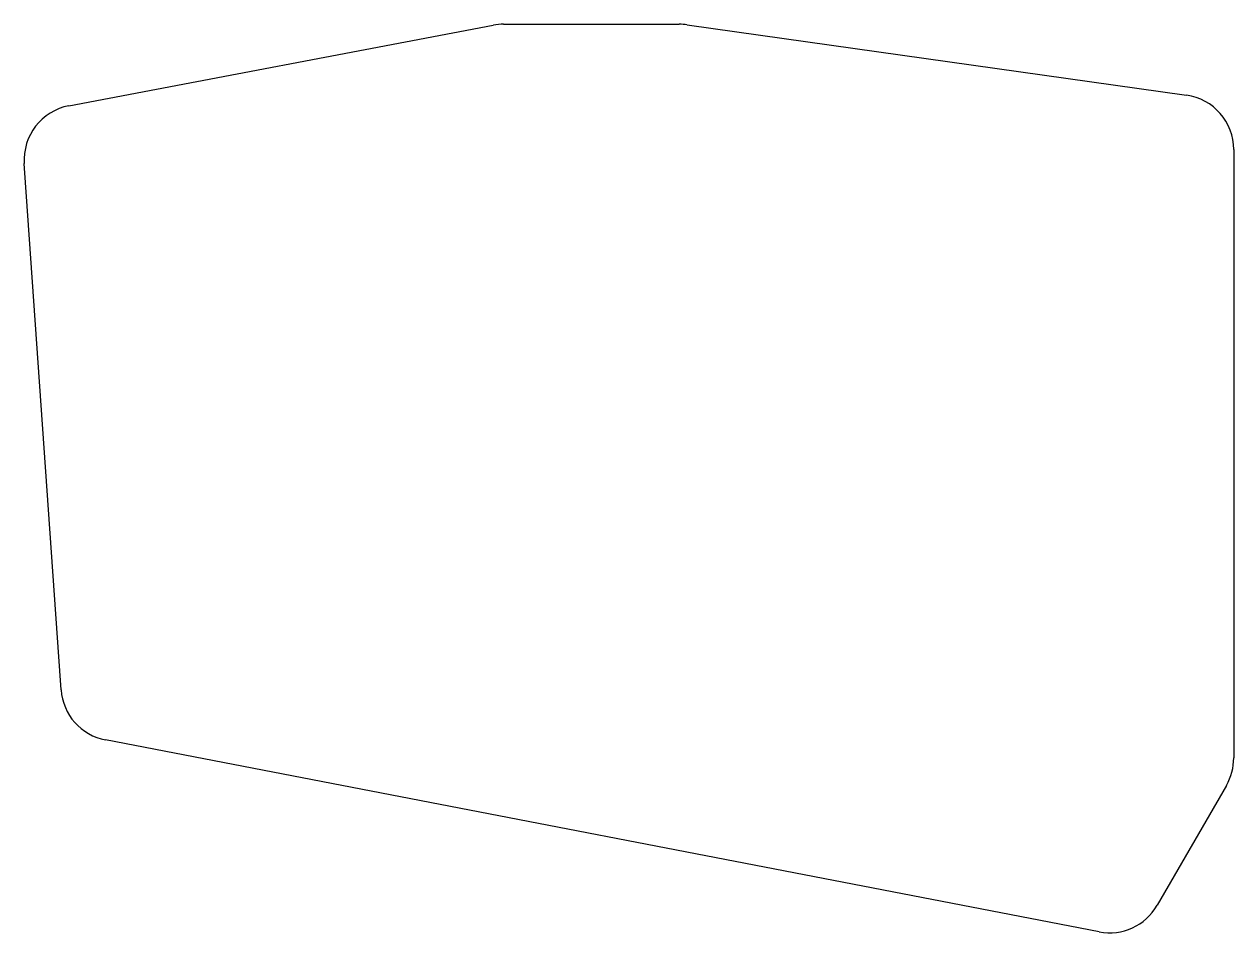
# Model space of a CAD drawing. Header units: millimetres. Extents: x 42 to 201, y -198 to -79.
import ezdxf

# ---------------------------------------------------------------- set-up
doc = ezdxf.new("R2010")
doc.units = ezdxf.units.MM

msp = doc.modelspace()

# ---------------------------------------------------------------- linework, layer by layer
for p, q in [((105.16, -79.16), (128.17, -79.16)), ((48.23, -89.83), (103.81, -79.28)), ((129.18, -79.23), (194.6, -88.44)), ((200.79, -95.57), (200.79, -175.2)), ((47.21, -166.3), (42.39, -97.41)), ((183.17, -197.97), (53.03, -172.86)), ((199.83, -178.8), (190.77, -194.5))]:
    msp.add_line(p, q)
for centre, start, end in [((105.16, -86.36), 90, 100.7458), ((128.17, -86.36), 81.9829, 90), ((193.59, -95.57), 0, 81.9829), ((49.57, -96.91), 100.7458, 184), ((54.39, -165.79), 184, 259.0817), ((193.59, -175.2), 330.008, 360), ((184.53, -190.9), 259.0817, 330.008)]:
    msp.add_arc(centre, 7.2, start, end)

doc.saveas('drawing.dxf')
